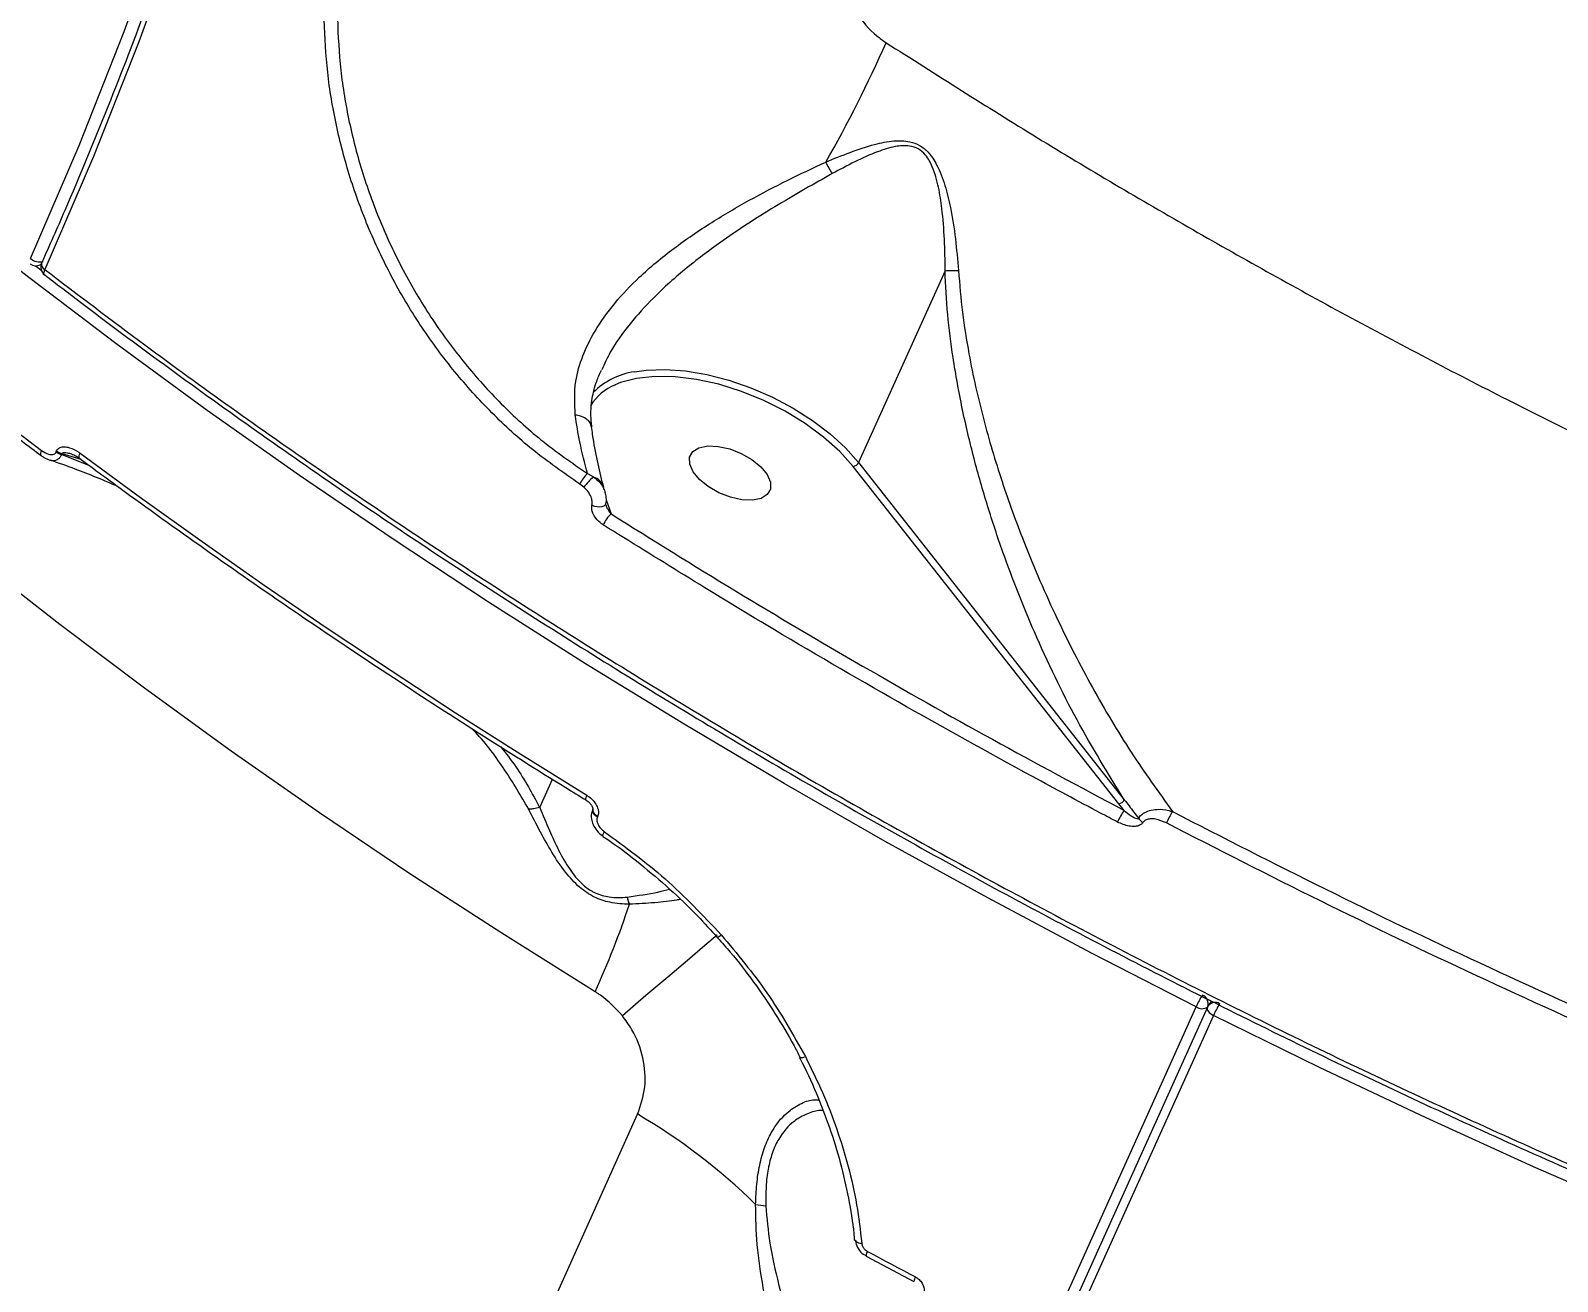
# Model space of a CAD drawing. Header units: millimetres. Extents: x -7720 to 6073, y -7402 to 5433.
# Drawn here: x 1031.8 to 1189.4, y -1373.9 to -1244.8 of the extents above; entities that cross this region are included whole.
import ezdxf

# ---------------------------------------------------------------- set-up
doc = ezdxf.new("R2010")
doc.units = ezdxf.units.MM
for name, color, linetype in [('DIKOM_ОБЪЕКТ', 7, 'Continuous'), ('DIKOM_РАЗМЕР_ЗОНА', 7, 'Continuous'), ('DIKOM_РАЗМЕР_ОБЪЕКТА', 7, 'Continuous')]:
    doc.layers.add(name, color=color, linetype=linetype)
doc.styles.add('style1', font='arial.ttf', dxfattribs={"width": 0.8})
doc.dimstyles.new('1-50', dxfattribs={"dimtxt": 300, "dimasz": 200, "dimexe": 100, "dimexo": 0, "dimgap": 100, "dimtad": 1, "dimtxsty": 'style1', "dimcen": 200, "dimclrd": 7, "dimclre": 7, "dimclrt": 7, "dimadec": 1, "dimazin": 2, "dimtfac": 1, "dimtmove": 0, "dimatfit": 2, "dimfxl": 0, "dimlwd": 25, "dimlwe": 18, "dimarcsym": 0})

# ---------------------------------------------------------------- blocks, each defined once
blk = doc.blocks.new('*D0')
at = {"layer": 'Defpoints', "color": 0, "transparency": 16777216}
for p in [(-1165.04, 3934.07), (-6387.82, -4153.36), (1392.52, -4153.36)]:
    blk.add_point(p, dxfattribs=at)
at = {"layer": 'DIKOM_РАЗМЕР_ОБЪЕКТА', "color": 7, "lineweight": 18, "transparency": 16777216}
for p, q in [((-1165.04, 3934.07), (-6487.82, 3934.07)), ((1392.52, -4153.36), (-6487.82, -4153.36))]:
    blk.add_line(p, q, dxfattribs=at)
at = {"layer": 'DIKOM_РАЗМЕР_ОБЪЕКТА', "color": 7, "lineweight": 25, "transparency": 16777216}
blk.add_line((-6387.82, 3734.07), (-6387.82, -3953.36), dxfattribs=at)
at = {"layer": 'DIKOM_РАЗМЕР_ОБЪЕКТА', "color": 7, "transparency": 16777216}
for points in [[(-6421.16, 3734.07), (-6354.49, 3734.07), (-6387.82, 3934.07)], [(-6421.16, -3953.36), (-6354.49, -3953.36), (-6387.82, -4153.36)]]:
    blk.add_solid(points, dxfattribs=at)
at = {"layer": 'DIKOM_РАЗМЕР_ОБЪЕКТА', "color": 7, "transparency": 16777216, "insert": (-6640.99, -109.65), "char_height": 300, "attachment_point": 5, "rotation": 90, "style": 'style1'}
blk.add_mtext('8100', dxfattribs=at)
blk = doc.blocks.new('*D1')
at = {"layer": 'Defpoints', "color": 0, "transparency": 16777216}
for p in [(-3938.71, 77.29), (4572.68, -275.21), (4572.68, -6577.9)]:
    blk.add_point(p, dxfattribs=at)
at = {"layer": 'DIKOM_РАЗМЕР_ОБЪЕКТА', "color": 7, "lineweight": 18, "transparency": 16777216}
for p, q in [((-3938.71, 77.29), (-3938.71, -6677.9)), ((4572.68, -275.21), (4572.68, -6677.9))]:
    blk.add_line(p, q, dxfattribs=at)
at = {"layer": 'DIKOM_РАЗМЕР_ОБЪЕКТА', "color": 7, "lineweight": 25, "transparency": 16777216}
blk.add_line((-3738.71, -6577.9), (4372.68, -6577.9), dxfattribs=at)
at = {"layer": 'DIKOM_РАЗМЕР_ОБЪЕКТА', "color": 7, "transparency": 16777216}
for points in [[(-3738.71, -6544.56), (-3738.71, -6611.23), (-3938.71, -6577.9)], [(4372.68, -6544.56), (4372.68, -6611.23), (4572.68, -6577.9)]]:
    blk.add_solid(points, dxfattribs=at)
at = {"layer": 'DIKOM_РАЗМЕР_ОБЪЕКТА', "color": 7, "transparency": 16777216, "insert": (316.98, -6324.72), "char_height": 300, "attachment_point": 5, "style": 'style1'}
blk.add_mtext('8500', dxfattribs=at)
blk = doc.blocks.new('*D2')
at = {"layer": 'Defpoints', "color": 0, "transparency": 16777216}
for p in [(-2365.16, 5433.02), (-7269.56, -6016.09), (1800.96, -6016.09)]:
    blk.add_point(p, dxfattribs=at)
at = {"layer": 'DIKOM_РАЗМЕР_ЗОНА', "color": 7, "lineweight": 18, "transparency": 16777216}
for p, q in [((-2365.16, 5433.02), (-7369.56, 5433.02)), ((1800.96, -6016.09), (-7369.56, -6016.09))]:
    blk.add_line(p, q, dxfattribs=at)
at = {"layer": 'DIKOM_РАЗМЕР_ЗОНА', "color": 7, "lineweight": 25, "transparency": 16777216}
blk.add_line((-7269.56, 5233.02), (-7269.56, -5816.09), dxfattribs=at)
at = {"layer": 'DIKOM_РАЗМЕР_ЗОНА', "color": 7, "transparency": 16777216}
for points in [[(-7302.9, 5233.02), (-7236.23, 5233.02), (-7269.56, 5433.02)], [(-7302.9, -5816.09), (-7236.23, -5816.09), (-7269.56, -6016.09)]]:
    blk.add_solid(points, dxfattribs=at)
at = {"layer": 'DIKOM_РАЗМЕР_ЗОНА', "color": 7, "transparency": 16777216, "insert": (-7522.73, -291.53), "char_height": 300, "attachment_point": 5, "rotation": 90, "style": 'style1'}
blk.add_mtext('11500', dxfattribs=at)
blk = doc.blocks.new('*D3')
at = {"layer": 'Defpoints', "color": 0, "transparency": 16777216}
for p in [(-5938.71, -432.44), (6072.68, -1006.94), (6072.68, -7302.44)]:
    blk.add_point(p, dxfattribs=at)
at = {"layer": 'DIKOM_РАЗМЕР_ЗОНА', "color": 7, "lineweight": 18, "transparency": 16777216}
for p, q in [((-5938.71, -432.44), (-5938.71, -7402.44)), ((6072.68, -1006.94), (6072.68, -7402.44))]:
    blk.add_line(p, q, dxfattribs=at)
at = {"layer": 'DIKOM_РАЗМЕР_ЗОНА', "color": 7, "lineweight": 25, "transparency": 16777216}
blk.add_line((-5738.71, -7302.44), (5872.68, -7302.44), dxfattribs=at)
at = {"layer": 'DIKOM_РАЗМЕР_ЗОНА', "color": 7, "transparency": 16777216}
for points in [[(-5738.71, -7269.1), (-5738.71, -7335.77), (-5938.71, -7302.44)], [(5872.68, -7269.1), (5872.68, -7335.77), (6072.68, -7302.44)]]:
    blk.add_solid(points, dxfattribs=at)
at = {"layer": 'DIKOM_РАЗМЕР_ЗОНА', "color": 7, "transparency": 16777216, "insert": (66.98, -7049.26), "char_height": 300, "attachment_point": 5, "style": 'style1'}
blk.add_mtext('12000', dxfattribs=at)

msp = doc.modelspace()

# ---------------------------------------------------------------- linework, layer by layer
at = {"layer": 'DIKOM_ОБЪЕКТ', "color": 7, "linetype": 'Continuous', "lineweight": 15}
for p, q in [((1032.794, -1269.024), (1032.928, -1268.964)), ((1033.264, -1270.05), (1033.256, -1270.044)), ((1126.189, -1269.627), (1117.277, -1289.401)), ((1034.46, -1288.318), (1034.503, -1288.223)), ((1035.072, -1288.509), (1035.029, -1288.604)), ((1035.029, -1288.604), (1037.879, -1289.725)), ((1037.035, -1289.105), (1035.072, -1288.509)), ((1089.281, -1290.555), (1089.906, -1290.911)), ((1144.121, -1324.622), (1116.703, -1289.811)), ((1117.277, -1289.401), (1144.695, -1324.212)), ((1088.915, -1291.953), (1088.513, -1291.646)), ((1091.02, -1292.234), (1090.956, -1291.998)), ((1091.234, -1293.273), (1091.718, -1294.72)), ((1084.356, -1325.002), (1085.667, -1322.093)), ((1089.845, -1325.17), (1089.821, -1325.223)), ((1144.668, -1325.316), (1144.121, -1324.622)), ((1090.342, -1325.927), (1090.311, -1325.995)), ((1090.901, -1327.978), (1090.893, -1327.974)), ((981.841, -1723.375), (1152.109, -1345.584)), ((1153.267, -1345.632), (983, -1723.423)), ((1153.678, -1344.981), (1153.341, -1345.496)), ((1153.896, -1346.48), (983.629, -1724.272)), ((971.342, -1629.866), (1094.469, -1356.67)), ((1118.046, -1371.3), (1122.986, -1373.924))]:
    msp.add_line(p, q, dxfattribs=at)
at = {"layer": 'DIKOM_ОБЪЕКТ', "color": 7, "linetype": 'Continuous', "lineweight": 15, "flags": 128}
for points in [[(1031.81, -1268.368), (1036.825, -1256.718), (1041.484, -1244.938), (1045.786, -1233.035), (1049.725, -1221.017), (1053.301, -1208.893), (1056.51, -1196.669), (1059.351, -1184.354), (1061.822, -1171.956), (1063.921, -1159.483), (1065.646, -1146.943), (1066.997, -1134.345), (1067.973, -1121.696), (1068.573, -1109.006), (1068.797, -1096.282), (1068.644, -1083.533), (1068.114, -1070.766), (1067.209, -1057.991), (1065.928, -1045.216), (1064.273, -1032.449), (1062.244, -1019.698), (1059.843, -1006.973)], [(1061.411, -1007.327), (1063.82, -1020.091), (1065.855, -1032.88), (1067.515, -1045.685), (1068.8, -1058.499), (1069.708, -1071.313), (1070.239, -1084.118), (1070.392, -1096.905), (1070.168, -1109.668), (1069.566, -1122.397), (1068.588, -1135.083), (1067.232, -1147.719), (1065.502, -1160.297), (1063.397, -1172.808), (1060.918, -1185.243), (1058.069, -1197.595), (1054.85, -1209.856), (1051.263, -1222.017), (1047.311, -1234.071), (1042.997, -1246.01), (1038.324, -1257.825), (1033.293, -1269.51)], [(1152.109, -1345.584), (1141.3, -1340.041), (1130.602, -1334.35), (1120.023, -1328.514), (1109.573, -1322.538), (1099.26, -1316.428), (1089.093, -1310.188), (1079.081, -1303.824), (1069.232, -1297.341), (1059.554, -1290.744), (1050.055, -1284.04), (1040.744, -1277.233), (1031.628, -1270.33), (1022.715, -1263.337), (1014.013, -1256.258), (1005.529, -1249.101), (997.269, -1241.871)], [(1090.074, -1344.027), (1080.436, -1337.997), (1070.957, -1331.845), (1061.647, -1325.577), (1052.515, -1319.199), (1043.569, -1312.716), (1034.818, -1306.135), (1026.269, -1299.462), (1017.931, -1292.704), (1009.811, -1285.865), (1001.917, -1278.954), (994.256, -1271.975), (986.835, -1264.936), (979.661, -1257.844), (972.742, -1250.704), (966.083, -1243.524)], [(984.451, -1247.905), (990.124, -1253.068), (995.913, -1258.199), (1001.816, -1263.294), (1007.831, -1268.353), (1013.956, -1273.372), (1020.186, -1278.35), (1026.521, -1283.284), (1032.958, -1288.173)], [(1032.315, -1269.109), (1032.554, -1269.294), (1032.919, -1269.574)], [(1032.91, -1268.956), (1032.805, -1269.019), (1032.794, -1269.024)], [(1033.256, -1270.044), (1033.255, -1270.044), (1033.212, -1269.986), (1033.194, -1269.9), (1033.202, -1269.789), (1033.236, -1269.657), (1033.293, -1269.51)], [(1116.703, -1289.811), (1115.319, -1288.274), (1113.662, -1286.79), (1111.772, -1285.397), (1109.694, -1284.127), (1107.478, -1283.011), (1105.179, -1282.077), (1102.851, -1281.346), (1100.551, -1280.837), (1098.335, -1280.562), (1096.255, -1280.527), (1094.362, -1280.733), (1092.703, -1281.175), (1092.164, -1281.393)], [(1094.131, -1280.057), (1095.34, -1279.884), (1097.296, -1279.812), (1099.402, -1279.965), (1101.611, -1280.337), (1103.876, -1280.922), (1106.147, -1281.706), (1108.376, -1282.673), (1110.514, -1283.802), (1112.514, -1285.067), (1114.333, -1286.442), (1115.933, -1287.897), (1117.277, -1289.401)], [(1032.915, -1288.704), (1032.901, -1288.692), (1032.867, -1288.632), (1032.856, -1288.547), (1032.868, -1288.44), (1032.902, -1288.313), (1032.958, -1288.173)], [(1036.87, -1288.984), (1036.868, -1288.982), (1036.828, -1288.927), (1036.813, -1288.843), (1036.823, -1288.733), (1036.858, -1288.602), (1036.916, -1288.455)], [(1036.916, -1288.455), (1043.171, -1293.038), (1049.512, -1297.575), (1055.935, -1302.065), (1062.44, -1306.505), (1069.023, -1310.895), (1075.681, -1315.232), (1082.413, -1319.515), (1089.216, -1323.743)], [(1108.176, -1292.156), (1107.847, -1292.733), (1107.206, -1293.129), (1106.306, -1293.314), (1105.219, -1293.272), (1104.034, -1293.006), (1102.846, -1292.538), (1101.751, -1291.907), (1100.84, -1291.162), (1100.184, -1290.364), (1099.838, -1289.579), (1099.829, -1288.869), (1100.158, -1288.293), (1100.799, -1287.896), (1101.699, -1287.711), (1102.786, -1287.754), (1103.972, -1288.019), (1105.16, -1288.487), (1106.254, -1289.119), (1107.166, -1289.864), (1107.821, -1290.661), (1108.168, -1291.446), (1108.176, -1292.156)], [(1089.755, -1293.819), (1090.017, -1293.913), (1090.295, -1293.971), (1090.566, -1293.988), (1090.807, -1293.963), (1091.001, -1293.899), (1091.13, -1293.799), (1091.179, -1293.701)], [(1089.216, -1323.743), (1089.155, -1323.888), (1089.114, -1324.014), (1089.092, -1324.116), (1089.092, -1324.19), (1089.112, -1324.233), (1089.118, -1324.237)], [(1089.821, -1325.224), (1089.797, -1325.32), (1089.825, -1325.485), (1089.927, -1325.662), (1090.093, -1325.837), (1090.311, -1325.995)], [(1089.852, -1325.155), (1089.828, -1325.252), (1089.856, -1325.417), (1089.957, -1325.594), (1090.124, -1325.768), (1090.342, -1325.927)], [(1090.893, -1327.974), (1090.885, -1327.966), (1090.877, -1327.923), (1090.889, -1327.854), (1090.921, -1327.76), (1090.972, -1327.645), (1091.04, -1327.512)], [(1102.679, -1338.201), (1101.41, -1339.271), (1099.606, -1340.797), (1097.571, -1342.522), (1095.325, -1344.43), (1092.89, -1346.502)], [(1153.267, -1345.632), (1153.249, -1345.689), (1153.246, -1345.797), (1153.28, -1345.914), (1153.348, -1346.036), (1153.448, -1346.158), (1153.576, -1346.276), (1153.727, -1346.385), (1153.896, -1346.48)], [(1345.564, -1413.339), (1334.322, -1410.969), (1323.029, -1408.39), (1311.693, -1405.603), (1300.325, -1402.612), (1288.933, -1399.419), (1277.527, -1396.026), (1266.117, -1392.437), (1254.713, -1388.655), (1243.324, -1384.682), (1231.959, -1380.522), (1220.629, -1376.178), (1209.342, -1371.655), (1198.109, -1366.956), (1186.938, -1362.085), (1175.839, -1357.046), (1164.822, -1351.843), (1153.896, -1346.48)], [(1111.246, -1350.78), (1111.263, -1350.802), (1111.313, -1350.821), (1111.393, -1350.822), (1111.499, -1350.805), (1111.629, -1350.772), (1111.777, -1350.722)], [(1116.933, -1369.662), (1116.937, -1369.682), (1116.971, -1369.756), (1117.04, -1369.824), (1117.142, -1369.882), (1117.272, -1369.929), (1117.425, -1369.963), (1117.597, -1369.983)], [(1118.188, -1370.831), (1118.805, -1371.161), (1119.422, -1371.491), (1120.04, -1371.82), (1120.658, -1372.149), (1121.276, -1372.477), (1121.895, -1372.805), (1122.514, -1373.132), (1123.133, -1373.459)]]:
    msp.add_lwpolyline(points, dxfattribs=at)
at = {"layer": 'DIKOM_ОБЪЕКТ', "color": 7, "linetype": 'Continuous', "lineweight": 15}
for centre, radius, start, end in [((994.796, -1190.479), 137.105, 330.29793, 336.06899), ((1120.896, -1255.313), 7.664, 203.85371, 214.07129), ((1032.772, -1267.243), 1.48, 229.44518, 283.82105), ((1032.385, -1268.111), 1, 232.31747, 294.12519), ((1033.865, -1269.251), 1, 155.85391, 232.47944), ((1033.58, -1268.943), 0.636, 170.89776, 243.16943), ((1095.28, -1287.632), 7.662, 98.6226, 134.69101), ((1094.232, -1286.42), 5.436, 112.35549, 148.21287), ((1035.575, -1286.806), 1.879, 233.60272, 253.12815), ((1035.618, -1286.71), 1.88, 233.6091, 253.12177), ((1091.736, -1293.1), 3.536, 133.97927, 155.72675), ((1116.617, -1289.085), 0.731, 276.69401, 334.39597), ((1093.561, -1295.381), 5.774, 129.27061, 143.58058), ((1089.402, -1292.488), 1.655, 18.57408, 72.26258), ((1094.062, -1297.224), 3.429, 133.11477, 156.44318), ((1150.811, -1329.537), 7.453, 145.50266, 156.1123), ((1144.035, -1323.896), 0.731, 276.68889, 334.40109), ((1147.497, -1325.239), 1.597, 213.5933, 236.4067), ((1156.95, -1330.156), 8.673, 147.08205, 155.88778), ((1096.04, -1333.865), 2.678, 188.5505, 205.13091), ((1011.143, -1307.854), 86.825, 335.37845, 341.77877), ((1101.703, -1336.737), 1.986, 301.1717, 314.40945), ((1161.841, -1349.919), 10.654, 148.59595, 155.98771), ((1152.711, -1344.759), 1.021, 233.8449, 303.71437), ((1152.357, -1345.274), 0.987, 342.68624, 66.71487), ((1154.179, -1346.043), 1, 146.88297, 155.73929), ((1154.066, -1346.04), 0.906, 59.15099, 143.12189), ((1164.18, -1351.062), 11.259, 148.99262, 155.98687), ((1062.651, -1410.901), 62.876, 45.60651, 59.59898), ((1108.012, -1359.745), 6.377, 257.55995, 267.17476), ((1118.827, -1371.281), 0.781, 144.89276, 181.41472), ((1123.837, -1373.938), 0.851, 145.75892, 179.08745)]:
    msp.add_arc(centre, radius, start, end, dxfattribs=at)
for points, knots in [([(1061.027, -1007.043), (1061.432, -1009.077), (1062.608, -1014.981), (1064.32, -1024.773), (1066.057, -1036.421), (1067.48, -1048.08), (1068.592, -1059.745), (1069.391, -1071.409), (1069.877, -1083.066), (1070.049, -1094.708), (1069.909, -1106.331), (1069.455, -1117.927), (1068.688, -1129.49), (1067.608, -1141.015), (1066.217, -1152.494), (1064.514, -1163.921), (1062.501, -1175.291), (1060.178, -1186.597), (1057.548, -1197.833), (1054.611, -1208.992), (1051.369, -1220.069), (1047.823, -1231.058), (1043.978, -1241.953), (1039.829, -1252.746), (1036.119, -1261.698), (1033.753, -1267.035), (1032.952, -1268.842)], [0, 0, 0, 0, 0.0228195, 0.0662223, 0.1096263, 0.1530308, 0.1964359, 0.2398417, 0.2832479, 0.3266542, 0.3700613, 0.4134688, 0.4568766, 0.5002847, 0.5436932, 0.5871018, 0.6305108, 0.6739199, 0.7173289, 0.7607384, 0.8041475, 0.8475569, 0.8909662, 0.9343752, 0.9777839, 1, 1, 1, 1]), ([(1115.681, -1234.011), (1115.475, -1234.991), (1115.069, -1236.926), (1115.588, -1240.111), (1116.928, -1243.064), (1118.625, -1245.046), (1119.791, -1245.866), (1120.114, -1246.093)], [0, 0, 0, 0, 0.2385266, 0.471338, 0.6968078, 0.9159918, 1, 1, 1, 1]), ([(1088.513, -1291.646), (1086.854, -1290.498), (1083.663, -1288.289), (1079.365, -1284.341), (1075.535, -1280.114), (1072.117, -1275.504), (1069.163, -1270.572), (1066.689, -1265.396), (1064.718, -1260.051), (1063.296, -1254.61), (1062.364, -1249.14), (1062.195, -1245.547), (1062.11, -1243.754)], [0, 0, 0, 0, 0.1070827, 0.205973, 0.305184, 0.404077, 0.5033369, 0.6029174, 0.7021792, 0.801347, 0.9008328, 1, 1, 1, 1]), ([(1063.477, -1243.639), (1063.558, -1245.396), (1063.721, -1248.917), (1064.629, -1254.279), (1066.016, -1259.611), (1067.942, -1264.849), (1070.359, -1269.921), (1073.246, -1274.751), (1076.588, -1279.267), (1080.333, -1283.406), (1084.537, -1287.27), (1087.658, -1289.432), (1089.281, -1290.555)], [0, 0, 0, 0, 0.099279, 0.1988747, 0.2981534, 0.3974215, 0.4970079, 0.5962722, 0.6950876, 0.7942211, 0.8930326, 1, 1, 1, 1]), ([(1120.114, -1246.093), (1125.295, -1249.388), (1135.662, -1255.98), (1151.704, -1265.437), (1168.052, -1274.549), (1184.93, -1283.379), (1202.308, -1291.896), (1220.161, -1300.061), (1238.201, -1307.739), (1256.905, -1315.114), (1276.241, -1322.11), (1296.158, -1328.654), (1316.259, -1334.593), (1336.477, -1339.878), (1356.744, -1344.474), (1376.591, -1348.277), (1395.956, -1351.295), (1414.794, -1353.553), (1433.435, -1355.092), (1451.804, -1355.875), (1469.827, -1355.881), (1487.092, -1355.111), (1503.56, -1353.587), (1519.206, -1351.35), (1534.301, -1348.361), (1548.766, -1344.598), (1562.533, -1340.056), (1574.459, -1335.179), (1584.719, -1330.155), (1593.527, -1325.14), (1601.76, -1319.696), (1609.384, -1313.84), (1616.368, -1307.603), (1622.704, -1300.974), (1628.444, -1293.982), (1631.707, -1289.01), (1633.339, -1286.523)], [0, 0, 0, 0, 0.0277653, 0.0555639, 0.0833624, 0.1111276, 0.1400315, 0.1689729, 0.1979143, 0.226818, 0.2582448, 0.2896959, 0.3211225, 0.3534673, 0.3858385, 0.4181832, 0.4495061, 0.4808531, 0.5121759, 0.5444126, 0.5766758, 0.6089124, 0.640161, 0.6714337, 0.7026821, 0.7348413, 0.7670266, 0.7991857, 0.8241463, 0.8491072, 0.8742671, 0.8994269, 0.9244695, 0.9495122, 0.9747561, 1, 1, 1, 1]), ([(984.446, -1248.467), (985.768, -1249.679), (989.602, -1253.197), (996.108, -1258.974), (1004.028, -1265.775), (1012.147, -1272.507), (1020.459, -1279.165), (1027.409, -1284.554), (1031.602, -1287.715), (1032.915, -1288.704)], [0, 0, 0, 0, 0.0879838, 0.2551552, 0.4223282, 0.5894955, 0.7566607, 0.9238215, 1, 1, 1, 1]), ([(1113.887, -1258.413), (1115.554, -1257.724), (1117.859, -1256.771), (1120.779, -1256.182), (1122.374, -1256.201), (1123.6, -1256.649), (1124.589, -1257.46), (1125.503, -1258.879), (1126.22, -1260.83), (1127.114, -1264.451), (1127.385, -1267.416), (1127.585, -1269.598)], [0, 0, 0, 0, 0.2311266, 0.3196844, 0.3914245, 0.4367163, 0.4822453, 0.5456925, 0.6388373, 0.7342159, 1, 1, 1, 1]), ([(1126.195, -1269.62), (1126.195, -1269.617), (1126.213, -1267.469), (1126.082, -1264.58), (1125.565, -1261.013), (1125.038, -1259.132), (1124.309, -1257.748), (1123.447, -1256.996), (1122.339, -1256.653), (1120.894, -1256.79), (1118.203, -1257.648), (1116.089, -1258.781), (1114.548, -1259.607)], [0, 0, 0, 0, 0.0003145, 0.2742196, 0.3691409, 0.4635439, 0.5235456, 0.5648665, 0.6061826, 0.6747257, 0.7630189, 1, 1, 1, 1]), ([(1088.024, -1284.524), (1087.969, -1283.362), (1087.873, -1281.322), (1088.746, -1278.402), (1090.068, -1275.69), (1092.033, -1272.957), (1094.762, -1270.078), (1098.148, -1267.271), (1102.013, -1264.641), (1105.986, -1262.32), (1109.953, -1260.25), (1112.577, -1259.024), (1113.887, -1258.413)], [0, 0, 0, 0, 0.10448993, 0.18338494, 0.26233777, 0.35583608, 0.44942089, 0.56319212, 0.67707889, 0.78450595, 0.89240511, 1, 1, 1, 1]), ([(1114.548, -1259.607), (1112.696, -1260.651), (1108.943, -1262.766), (1103.841, -1266.035), (1099.504, -1269.282), (1096.251, -1272.172), (1093.601, -1275.115), (1091.793, -1277.608), (1091.039, -1279.238), (1090.76, -1279.841)], [0, 0, 0, 0, 0.2034875, 0.412216, 0.5541572, 0.6992952, 0.8137723, 0.9310835, 1, 1, 1, 1]), ([(1033.275, -1270.036), (1034.459, -1270.951), (1038.505, -1274.077), (1045.603, -1279.33), (1054.541, -1285.779), (1063.627, -1292.11), (1072.828, -1298.316), (1082.148, -1304.397), (1091.59, -1310.357), (1101.158, -1316.197), (1110.853, -1321.919), (1120.679, -1327.526), (1130.638, -1333.018), (1140.732, -1338.397), (1150.968, -1343.664), (1161.333, -1348.815), (1171.795, -1353.833), (1182.311, -1358.696), (1192.852, -1363.391), (1203.413, -1367.915), (1213.999, -1372.272), (1224.612, -1376.464), (1235.258, -1380.492), (1245.937, -1384.357), (1256.654, -1388.061), (1267.411, -1391.603), (1278.212, -1394.986), (1289.054, -1398.207), (1299.911, -1401.26), (1310.737, -1404.13), (1321.493, -1406.806), (1332.167, -1409.286), (1342.764, -1411.572), (1353.29, -1413.666), (1363.747, -1415.567), (1374.139, -1417.278), (1384.467, -1418.799), (1394.736, -1420.129), (1404.948, -1421.269), (1415.105, -1422.218), (1425.188, -1422.976), (1435.158, -1423.538), (1444.974, -1423.9), (1454.619, -1424.064), (1464.096, -1424.029), (1473.409, -1423.796), (1482.56, -1423.365), (1491.554, -1422.737), (1500.392, -1421.91), (1509.077, -1420.886), (1517.611, -1419.663), (1525.997, -1418.241), (1534.224, -1416.62), (1542.265, -1414.807), (1550.085, -1412.807), (1557.667, -1410.625), (1565.006, -1408.262), (1572.107, -1405.719), (1578.973, -1402.994), (1585.606, -1400.088), (1592.008, -1396.999), (1598.18, -1393.727), (1604.124, -1390.271), (1609.84, -1386.627), (1615.332, -1382.804), (1620.556, -1378.792), (1624.252, -1375.776), (1626.12, -1374.051), (1626.422, -1373.771)], [0, 0, 0, 0, 0.0064609, 0.0220861, 0.0377157, 0.0532677, 0.0687479, 0.084174, 0.0995636, 0.1149342, 0.1303035, 0.1456855, 0.1610954, 0.1765507, 0.1920689, 0.2076676, 0.2233012, 0.2388777, 0.2543768, 0.2698166, 0.2852147, 0.3005886, 0.3159561, 0.3313329, 0.3467323, 0.3621721, 0.3776696, 0.3932424, 0.4088786, 0.4244889, 0.4400112, 0.4554691, 0.4708801, 0.486262, 0.5016321, 0.517008, 0.5324016, 0.5478303, 0.5633116, 0.578863, 0.5944935, 0.6101222, 0.6256725, 0.6411532, 0.6565817, 0.6719757, 0.6873527, 0.7027303, 0.718122, 0.7335431, 0.7490114, 0.7645442, 0.7801587, 0.7957935, 0.811373, 0.8268766, 0.8423217, 0.8577256, 0.8731055, 0.8884787, 0.9038609, 0.9192648, 0.9347078, 0.9502066, 0.9657787, 0.981401, 0.9969862, 1, 1, 1, 1]), ([(1033.293, -1269.51), (1036.713, -1272.105), (1045.927, -1279.096), (1061.53, -1290.197), (1080.208, -1302.674), (1099.675, -1314.83), (1119.882, -1326.613), (1140.779, -1337.971), (1161.904, -1348.655), (1183.181, -1358.643), (1204.529, -1367.93), (1226.296, -1376.668), (1248.424, -1384.802), (1270.842, -1392.287), (1293.058, -1398.96), (1314.999, -1404.817), (1336.602, -1409.871), (1358.218, -1414.204), (1379.772, -1417.772), (1401.185, -1420.54), (1421.986, -1422.45), (1442.118, -1423.515), (1461.54, -1423.765), (1480.568, -1423.207), (1499.117, -1421.805), (1517.11, -1419.545), (1534.152, -1416.476), (1550.205, -1412.629), (1565.256, -1408.048), (1579.552, -1402.661), (1593, -1396.445), (1605.567, -1389.424), (1616.366, -1382.002), (1623.304, -1376.647), (1626.262, -1373.804), (1626.567, -1373.511)], [0, 0, 0, 0, 0.0184442, 0.04969, 0.0809599, 0.1122057, 0.1443591, 0.1765388, 0.2086921, 0.2399379, 0.2712077, 0.3024535, 0.3346069, 0.3667865, 0.3989399, 0.4301857, 0.4614556, 0.4927014, 0.5248547, 0.5570344, 0.5891877, 0.6204335, 0.6517033, 0.6829491, 0.7151025, 0.7472821, 0.7794355, 0.8106811, 0.8419511, 0.8731969, 0.9053502, 0.9375297, 0.9696831, 0.9968779, 1, 1, 1, 1]), ([(1126.189, -1269.627), (1126.19, -1269.626), (1126.191, -1269.623), (1126.193, -1269.62), (1126.195, -1269.62), (1126.195, -1269.62)], [0, 0, 0, 0, 0.3901028, 0.7871847, 1, 1, 1, 1]), ([(1144.695, -1324.212), (1143.034, -1321.522), (1139.695, -1316.111), (1135.547, -1307.469), (1132.566, -1299.964), (1130.556, -1293.918), (1129.142, -1288.976), (1127.929, -1283.864), (1127.032, -1278.895), (1126.417, -1274.136), (1126.265, -1271.134), (1126.189, -1269.627)], [0, 0, 0, 0, 0.1791396, 0.3602508, 0.5134585, 0.5983431, 0.683217, 0.7698416, 0.8564349, 0.9278916, 1, 1, 1, 1]), ([(1126.195, -1269.62), (1126.388, -1269.619), (1126.744, -1269.617), (1127.27, -1269.606), (1127.542, -1269.599), (1127.585, -1269.598)], [0, 0, 0, 0, 0.4994879, 0.9205746, 1, 1, 1, 1]), ([(1127.585, -1269.598), (1127.701, -1271.043), (1127.935, -1273.934), (1128.768, -1279.068), (1130.084, -1284.936), (1132.018, -1291.402), (1134.539, -1298.337), (1137.642, -1305.486), (1141.369, -1312.719), (1145.334, -1319.401), (1148.225, -1323.429), (1149.669, -1325.442)], [0, 0, 0, 0, 0.0661315, 0.1323033, 0.2383366, 0.3447313, 0.4509763, 0.5939556, 0.7292235, 0.8647217, 1, 1, 1, 1]), ([(1089.758, -1285.705), (1089.708, -1285.321), (1089.583, -1284.37), (1089.745, -1282.806), (1090.112, -1281.246), (1090.554, -1280.268), (1090.728, -1279.881)], [0, 0, 0, 0, 0.2033549, 0.5038393, 0.8039483, 1, 1, 1, 1]), ([(1089.281, -1290.555), (1089.005, -1289.495), (1088.514, -1287.61), (1088.173, -1285.464), (1088.024, -1284.524)], [0, 0, 0, 0, 0.5623907, 1, 1, 1, 1]), ([(1089.667, -1285.716), (1089.659, -1285.621), (1089.638, -1285.353), (1089.297, -1284.978), (1088.764, -1284.682), (1088.298, -1284.562), (1088.066, -1284.53), (1088.024, -1284.524)], [0, 0, 0, 0, 0.1623719, 0.4523784, 0.7423814, 0.9540289, 1, 1, 1, 1]), ([(1090.976, -1291.958), (1090.949, -1291.866), (1090.7, -1291.021), (1090.298, -1289.243), (1089.904, -1287.229), (1089.748, -1285.972), (1089.713, -1285.685)], [0, 0, 0, 0, 0.0498941, 0.4622653, 0.8770337, 1, 1, 1, 1]), ([(1032.92, -1288.694), (1033.007, -1288.762), (1033.272, -1288.972), (1033.583, -1289.088), (1033.792, -1289.166)], [0, 0, 0, 0, 0.3255484, 1, 1, 1, 1]), ([(1032.958, -1288.173), (1033.186, -1288.319), (1033.515, -1288.529), (1033.956, -1288.605), (1034.205, -1288.568), (1034.375, -1288.465), (1034.434, -1288.364), (1034.46, -1288.318)], [0, 0, 0, 0, 0.4370913, 0.6288885, 0.7908663, 0.9060695, 1, 1, 1, 1]), ([(1035.029, -1288.604), (1034.978, -1288.695), (1034.867, -1288.893), (1034.614, -1289.127), (1034.281, -1289.252), (1033.99, -1289.276), (1033.838, -1289.187), (1033.812, -1289.171)], [0, 0, 0, 0, 0.1750108, 0.3817364, 0.6494817, 0.9383323, 1, 1, 1, 1]), ([(1034.503, -1288.223), (1034.545, -1288.152), (1034.638, -1287.993), (1034.911, -1287.832), (1035.318, -1287.772), (1035.978, -1287.894), (1036.529, -1288.175), (1036.873, -1288.424), (1036.916, -1288.455)], [0, 0, 0, 0, 0.0927955, 0.2061604, 0.3692771, 0.5724219, 0.9471451, 1, 1, 1, 1]), ([(1036.1, -1288.575), (1036.096, -1288.574), (1035.942, -1288.515), (1035.673, -1288.46), (1035.355, -1288.413), (1035.173, -1288.43), (1035.101, -1288.469), (1035.08, -1288.493), (1035.073, -1288.507), (1035.072, -1288.509)], [0, 0, 0, 0, 0.0125647, 0.4477472, 0.74617, 0.903645, 0.951907, 0.99239, 1, 1, 1, 1]), ([(1036.099, -1288.574), (1036.211, -1288.613), (1036.465, -1288.702), (1036.721, -1288.896), (1036.865, -1289.005)], [0, 0, 0, 0, 0.4419906, 1, 1, 1, 1]), ([(1036.87, -1288.984), (1038.406, -1290.117), (1042.86, -1293.401), (1050.363, -1298.77), (1059.428, -1305.056), (1068.651, -1311.241), (1077.859, -1317.216), (1084.713, -1321.525), (1088.43, -1323.814), (1089.118, -1324.237)], [0, 0, 0, 0, 0.0925246, 0.2683161, 0.444109, 0.6198987, 0.7956864, 0.9622204, 1, 1, 1, 1]), ([(1033.82, -1289.149), (1034.675, -1289.444), (1037.031, -1290.257), (1039.302, -1291.221), (1040.749, -1291.835)], [0, 0, 0, 0, 0.362919, 1, 1, 1, 1]), ([(1089.755, -1293.819), (1089.77, -1293.681), (1089.801, -1293.405), (1089.649, -1292.899), (1089.357, -1292.391), (1089.055, -1292.092), (1088.915, -1291.953)], [0, 0, 0, 0, 0.2096708, 0.4181796, 0.729876, 1, 1, 1, 1]), ([(1089.906, -1290.911), (1090.121, -1291.086), (1090.593, -1291.471), (1091.001, -1292.056), (1091.088, -1292.433), (1091.107, -1292.517)], [0, 0, 0, 0, 0.3942818, 0.866054, 1, 1, 1, 1]), ([(1091.178, -1293.702), (1091.179, -1293.698), (1091.263, -1293.489), (1091.26, -1293.067), (1091.154, -1292.683), (1091.109, -1292.516)], [0, 0, 0, 0, 0.0089914, 0.5711683, 1, 1, 1, 1]), ([(1091.209, -1293.854), (1091.205, -1293.844), (1091.189, -1293.804), (1091.18, -1293.744), (1091.178, -1293.703), (1091.181, -1293.695), (1091.18, -1293.7), (1091.18, -1293.7)], [0, 0, 0, 0, 0.1172923, 0.4322158, 0.7318731, 0.9955017, 1, 1, 1, 1]), ([(1090.918, -1295.853), (1090.86, -1295.815), (1090.583, -1295.631), (1090.178, -1295.241), (1089.853, -1294.7), (1089.709, -1294.218), (1089.739, -1293.953), (1089.755, -1293.819)], [0, 0, 0, 0, 0.0843449, 0.4026445, 0.651829, 0.8254896, 1, 1, 1, 1]), ([(1091.211, -1293.854), (1091.216, -1293.874), (1091.256, -1294.016), (1091.403, -1294.281), (1091.572, -1294.541), (1091.692, -1294.689), (1091.718, -1294.72)], [0, 0, 0, 0, 0.0558635, 0.3923489, 0.870318, 1, 1, 1, 1]), ([(1091.718, -1294.72), (1095.989, -1297.386), (1104.53, -1302.717), (1117.674, -1310.462), (1131.031, -1318.032), (1140.122, -1322.888), (1144.668, -1325.316)], [0, 0, 0, 0, 0.2493144, 0.498629, 0.7493151, 1, 1, 1, 1]), ([(1143.996, -1326.519), (1143.41, -1326.209), (1140.478, -1324.661), (1132.886, -1320.587), (1121.336, -1314.161), (1106.5, -1305.541), (1096.495, -1299.32), (1090.918, -1295.853)], [0, 0, 0, 0, 0.03215735, 0.16079203, 0.41828346, 0.67577557, 1, 1, 1, 1]), ([(1083.198, -1325.166), (1082.406, -1323.803), (1080.814, -1321.06), (1078.758, -1318.341), (1077.519, -1317.01), (1077.406, -1316.889)], [0, 0, 0, 0, 0.4733424, 0.9523413, 1, 1, 1, 1]), ([(1080.327, -1318.738), (1080.865, -1319.423), (1082.425, -1321.41), (1083.588, -1323.583), (1084.35, -1325.007)], [0, 0, 0, 0, 0.3446452, 1, 1, 1, 1]), ([(1089.216, -1323.743), (1089.384, -1323.86), (1089.747, -1324.114), (1090.158, -1324.619), (1090.387, -1325.133), (1090.451, -1325.577), (1090.378, -1325.81), (1090.342, -1325.927)], [0, 0, 0, 0, 0.2267461, 0.491972, 0.6959377, 0.8477168, 1, 1, 1, 1]), ([(1084.35, -1325.007), (1084.144, -1325.067), (1083.77, -1325.175), (1083.395, -1325.187), (1083.229, -1325.169), (1083.198, -1325.166)], [0, 0, 0, 0, 0.4994742, 0.9072945, 1, 1, 1, 1]), ([(1093.615, -1335.003), (1092.952, -1334.976), (1091.797, -1334.928), (1089.979, -1334.337), (1088.347, -1333.241), (1086.873, -1331.583), (1085.582, -1329.625), (1084.361, -1327.413), (1083.606, -1325.955), (1083.198, -1325.166)], [0, 0, 0, 0, 0.1507822, 0.2625312, 0.3758101, 0.5043443, 0.6598388, 0.8160156, 1, 1, 1, 1]), ([(1084.35, -1325.007), (1084.351, -1325.007), (1084.353, -1325.006), (1084.354, -1325.004), (1084.355, -1325.002), (1084.356, -1325.002)], [0, 0, 0, 0, 0.2910906, 0.6730544, 1, 1, 1, 1]), ([(1084.356, -1325.002), (1084.684, -1325.789), (1085.285, -1327.228), (1086.268, -1329.406), (1087.333, -1331.306), (1088.527, -1332.811), (1089.51, -1333.534), (1090.459, -1334.014), (1091.746, -1334.361), (1092.785, -1334.299), (1093.391, -1334.264)], [0, 0, 0, 0, 0.1920633, 0.3511788, 0.5094844, 0.6344335, 0.7186514, 0.7420901, 0.8495975, 1, 1, 1, 1]), ([(1089.118, -1324.24), (1089.128, -1324.245), (1089.287, -1324.329), (1089.517, -1324.539), (1089.727, -1324.818), (1089.813, -1325.001), (1089.841, -1325.103), (1089.847, -1325.162), (1089.844, -1325.176), (1089.845, -1325.172), (1089.846, -1325.171)], [0, 0, 0, 0, 0.026794, 0.4102605, 0.6388873, 0.7703073, 0.8536304, 0.913562, 0.9806025, 1, 1, 1, 1]), ([(1089.837, -1325.231), (1089.782, -1325.366), (1089.656, -1325.671), (1089.676, -1326.215), (1089.857, -1326.82), (1090.254, -1327.434), (1090.641, -1327.816), (1090.885, -1327.968), (1090.894, -1327.973)], [0, 0, 0, 0, 0.138344, 0.3132937, 0.5034817, 0.7296242, 0.9902526, 1, 1, 1, 1]), ([(1144.668, -1325.316), (1144.904, -1325.509), (1145.254, -1325.795), (1145.708, -1326.057), (1145.956, -1326.15), (1146.105, -1326.166), (1146.154, -1326.132), (1146.167, -1326.123)], [0, 0, 0, 0, 0.4939183, 0.7308252, 0.8854759, 0.9701024, 1, 1, 1, 1]), ([(1144.695, -1324.212), (1144.857, -1324.424), (1145.345, -1325.062), (1145.838, -1325.698), (1146.167, -1326.123)], [0, 0, 0, 0, 0.33202906, 1, 1, 1, 1]), ([(1146.167, -1326.123), (1146.208, -1326.064), (1146.343, -1325.872), (1146.698, -1325.573), (1147.307, -1325.299), (1148.203, -1325.159), (1149.03, -1325.244), (1149.541, -1325.402), (1149.669, -1325.442)], [0, 0, 0, 0, 0.0635523, 0.2059356, 0.3867626, 0.5938483, 0.8977531, 1, 1, 1, 1]), ([(1090.311, -1325.995), (1090.293, -1326.048), (1090.246, -1326.181), (1090.258, -1326.453), (1090.383, -1326.813), (1090.646, -1327.2), (1090.908, -1327.408), (1091.04, -1327.512)], [0, 0, 0, 0, 0.103393, 0.2624406, 0.4611361, 0.7281905, 1, 1, 1, 1]), ([(1146.613, -1326.569), (1146.585, -1326.607), (1146.493, -1326.727), (1146.232, -1326.891), (1145.771, -1326.993), (1144.983, -1326.948), (1144.387, -1326.689), (1143.996, -1326.519)], [0, 0, 0, 0, 0.0555037, 0.178408, 0.349535, 0.5728876, 1, 1, 1, 1]), ([(1149.033, -1326.612), (1148.661, -1326.451), (1148.109, -1326.212), (1147.383, -1326.172), (1146.965, -1326.266), (1146.724, -1326.422), (1146.639, -1326.535), (1146.613, -1326.569)], [0, 0, 0, 0, 0.4385639, 0.648697, 0.8192247, 0.9451838, 1, 1, 1, 1]), ([(1213.559, -1356.634), (1208.108, -1354.343), (1197.206, -1349.761), (1180.996, -1342.407), (1164.898, -1334.734), (1154.322, -1329.319), (1149.033, -1326.612)], [0, 0, 0, 0, 0.2490993, 0.4981996, 0.7491005, 1, 1, 1, 1]), ([(1149.669, -1325.442), (1154.908, -1328.124), (1165.386, -1333.488), (1181.408, -1341.129), (1197.62, -1348.489), (1208.576, -1353.094), (1214.054, -1355.396)], [0, 0, 0, 0, 0.2491005, 0.4982002, 0.7491004, 1, 1, 1, 1]), ([(1090.883, -1328.004), (1091.103, -1328.148), (1092.425, -1329.012), (1094.74, -1330.809), (1097.789, -1333.395), (1100.462, -1335.947), (1102.032, -1337.698), (1102.711, -1338.455)], [0, 0, 0, 0, 0.050482, 0.3032954, 0.5559543, 0.8080327, 1, 1, 1, 1]), ([(1091.04, -1327.512), (1093.174, -1329.073), (1097.496, -1332.235), (1101.211, -1336.166), (1103.092, -1338.156)], [0, 0, 0, 0, 0.4937928, 1, 1, 1, 1]), ([(1093.391, -1334.264), (1094.505, -1334.103), (1096.125, -1333.869), (1097.387, -1333.543), (1097.782, -1333.442)], [0, 0, 0, 0, 0.687152, 1, 1, 1, 1]), ([(1098.891, -1334.512), (1098.761, -1334.532), (1098.006, -1334.648), (1096.261, -1334.872), (1094.501, -1334.959), (1093.615, -1335.003)], [0, 0, 0, 0, 0.0933786, 0.5435306, 1, 1, 1, 1]), ([(1102.707, -1338.458), (1103.153, -1338.953), (1104.474, -1340.421), (1106.468, -1343.027), (1108.668, -1346.252), (1110.244, -1348.858), (1111.022, -1350.399), (1111.221, -1350.794)], [0, 0, 0, 0, 0.1317671, 0.3901714, 0.6497545, 0.9103356, 1, 1, 1, 1]), ([(1103.092, -1338.156), (1104.727, -1340.112), (1108.034, -1344.069), (1110.519, -1348.487), (1111.777, -1350.722)], [0, 0, 0, 0, 0.4941715, 1, 1, 1, 1]), ([(1092.89, -1346.502), (1092.174, -1345.741), (1091.384, -1344.899), (1090.357, -1344.204), (1090.171, -1344.088), (1090.074, -1344.027)], [0, 0, 0, 0, 0.8217594, 0.9078656, 1, 1, 1, 1]), ([(1094.469, -1356.67), (1094.778, -1355.752), (1095.391, -1353.933), (1095.137, -1350.859), (1094.206, -1348.31), (1093.236, -1346.978), (1092.89, -1346.502)], [0, 0, 0, 0, 0.28856954, 0.57162843, 0.84704251, 1, 1, 1, 1]), ([(1111.154, -1350.822), (1111.256, -1351.009), (1111.979, -1352.336), (1113.09, -1354.893), (1114.458, -1358.477), (1115.548, -1362.123), (1116.331, -1365.788), (1116.757, -1368.328), (1116.833, -1369.627), (1116.838, -1369.715)], [0, 0, 0, 0, 0.0309581, 0.2203698, 0.4110714, 0.602616, 0.7945256, 0.9861138, 1, 1, 1, 1]), ([(1111.777, -1350.722), (1112.386, -1351.954), (1113.604, -1354.417), (1115.065, -1358.21), (1116.248, -1362.081), (1117.134, -1366.018), (1117.443, -1368.661), (1117.597, -1369.983)], [0, 0, 0, 0, 0.197836, 0.3955009, 0.5931684, 0.796585, 1, 1, 1, 1]), ([(1106.638, -1365.973), (1106.669, -1365.274), (1106.732, -1363.877), (1107.028, -1361.895), (1107.53, -1360.088), (1108.415, -1358.119), (1109.702, -1356.551), (1111.201, -1355.575), (1112.342, -1355.135), (1112.964, -1355.174), (1113.169, -1355.186)], [0, 0, 0, 0, 0.1091648, 0.2181991, 0.3282879, 0.4383595, 0.6344275, 0.7811487, 0.9280631, 1, 1, 1, 1]), ([(1113.589, -1356.303), (1113.507, -1356.295), (1112.996, -1356.248), (1111.968, -1356.583), (1110.456, -1357.391), (1109.2, -1358.777), (1108.382, -1360.5), (1108.074, -1361.607), (1107.844, -1362.82), (1107.69, -1364.143), (1107.695, -1365.452), (1107.697, -1366.115)], [0, 0, 0, 0, 0.0297809, 0.1836832, 0.3415292, 0.545637, 0.6494615, 0.757034, 0.7725094, 0.8846917, 1, 1, 1, 1]), ([(1110.644, -1390.732), (1110.482, -1389.957), (1110.159, -1388.405), (1109.572, -1385.493), (1108.921, -1382.318), (1108.188, -1378.67), (1107.419, -1374.6), (1106.725, -1370.223), (1106.666, -1367.356), (1106.638, -1365.973)], [0, 0, 0, 0, 0.1316602, 0.2634908, 0.3951394, 0.5268768, 0.6882987, 0.8495365, 1, 1, 1, 1]), ([(1107.697, -1366.115), (1107.808, -1367.407), (1108.04, -1370.123), (1108.999, -1374.222), (1110.014, -1378.063), (1110.968, -1381.52), (1111.811, -1384.546), (1112.574, -1387.338), (1112.993, -1388.85), (1113.203, -1389.605)], [0, 0, 0, 0, 0.1463751, 0.3075785, 0.4690112, 0.6020971, 0.7351096, 0.8676417, 1, 1, 1, 1]), ([(1116.953, -1369.66), (1116.958, -1369.75), (1116.973, -1370.068), (1117.232, -1370.589), (1117.621, -1371.07), (1117.955, -1371.22), (1118.061, -1371.268)], [0, 0, 0, 0, 0.1319661, 0.4717035, 0.8306733, 1, 1, 1, 1]), ([(1117.597, -1369.983), (1117.617, -1370.086), (1117.656, -1370.292), (1117.844, -1370.575), (1118.039, -1370.747), (1118.162, -1370.817), (1118.188, -1370.831)], [0, 0, 0, 0, 0.3057229, 0.6116201, 0.9180159, 1, 1, 1, 1]), ([(1123.133, -1373.459), (1123.229, -1373.516), (1123.468, -1373.66), (1123.778, -1373.996), (1123.994, -1374.438), (1124.065, -1374.908), (1123.975, -1375.187), (1123.931, -1375.326)], [0, 0, 0, 0, 0.141826, 0.3567201, 0.5713302, 0.7857192, 1, 1, 1, 1])]:
    msp.add_open_spline(points, degree=3, knots=knots, dxfattribs=at)

# ---------------------------------------------------------------- dimensions: what is measured, and where the dimension line sits
at = {"layer": 'DIKOM_РАЗМЕР_ЗОНА'}
dim = msp.add_linear_dim(base=(-7269.562, -6016.09), p1=(-2365.162, 5433.022), p2=(1800.959, -6016.09), angle=90, text='11500', dimstyle='1-50', dxfattribs=at)
dim.commit()
dim.dimension.update_dxf_attribs({"geometry": '*D2', "text_midpoint": (-7269.562, -291.534), "dimtype": 160})
dim = msp.add_linear_dim(base=(6072.676, -7302.437), p1=(-5938.714, -432.437), p2=(6072.676, -1006.937), text='12000', dimstyle='1-50', dxfattribs=at)
dim.commit()
dim.dimension.update_dxf_attribs({"geometry": '*D3', "text_midpoint": (66.981, -7302.437), "dimtype": 160})
at = {"layer": 'DIKOM_РАЗМЕР_ОБЪЕКТА'}
dim = msp.add_linear_dim(base=(-6387.822, -4153.364), p1=(-1165.044, 3934.068), p2=(1392.523, -4153.364), angle=90, text='8100', dimstyle='1-50', dxfattribs=at)
dim.commit()
dim.dimension.update_dxf_attribs({"geometry": '*D0', "text_midpoint": (-6387.822, -109.648), "dimtype": 160})
dim = msp.add_linear_dim(base=(4572.676, -6577.897), p1=(-3938.714, 77.288), p2=(4572.676, -275.211), text='8500', dimstyle='1-50', dxfattribs=at)
dim.commit()
dim.dimension.update_dxf_attribs({"geometry": '*D1', "text_midpoint": (316.981, -6577.897), "dimtype": 160})

doc.saveas('drawing.dxf')
